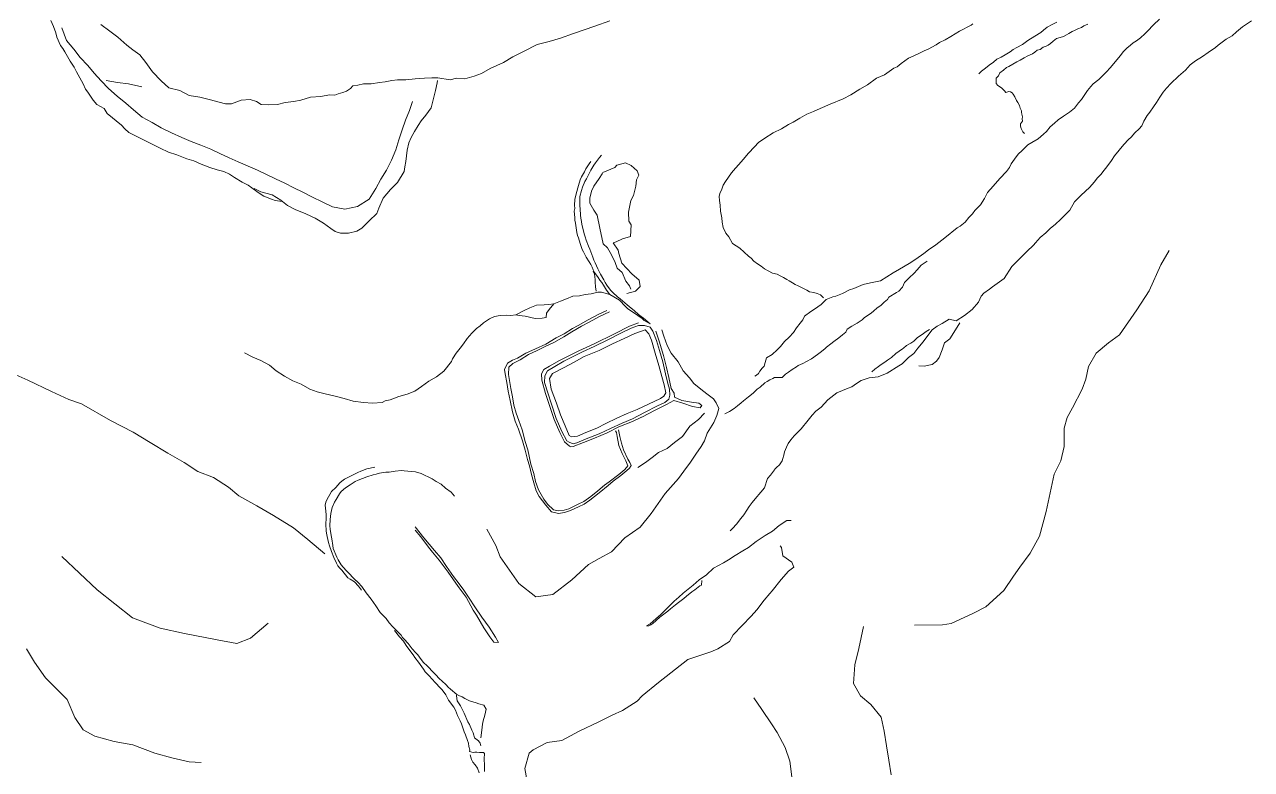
# Model space of a CAD drawing. Extents: x 683321 to 688873, y 7661944 to 7668387.
# Drawn here: x 685118 to 685618, y 7663415 to 7663719 of the extents above; entities that cross this region are included whole.
import ezdxf

# ---------------------------------------------------------------- set-up
doc = ezdxf.new("R2010")
doc.units = 0
doc.header["$MEASUREMENT"] = 0
doc.layers.add('01 CRESTA_Line', color=3, linetype='Continuous', lineweight=20)

msp = doc.modelspace()

# ---------------------------------------------------------------- linework, layer by layer
at = {"layer": '01 CRESTA_Line'}
for points in [[(685128.82, 7663720.32, 4117.69), (685129.99, 7663717.86, 4117.59), (685130.85, 7663715.31, 4117.55), (685131.3, 7663713.53, 4117.98), (685132.86, 7663710.06, 4117.91), (685133.8, 7663708.88, 4117.81), (685134.62, 7663707.46, 4117.8), (685136.78, 7663703.76, 4117.45), (685138.39, 7663701.3, 4117.55), (685139.32, 7663699.34, 4117.48), (685140.73, 7663696.89, 4117.66), (685142.07, 7663694.52, 4117.77), (685142.94, 7663692.35, 4117.61), (685143.92, 7663691.05, 4117.76), (685146.14, 7663687.79, 4117.41), (685147.6, 7663686.05, 4117.21), (685150.58, 7663684.4, 4116.97), (685151.84, 7663682.33, 4117.37), (685154.04, 7663680.62, 4117.25), (685155.49, 7663679.41, 4117.09), (685157.71, 7663677.67, 4116.92), (685159.04, 7663676.13, 4117.02), (685160.71, 7663674.6, 4117.12), (685163.93, 7663672.97, 4117.4), (685167.15, 7663671.32, 4117.45), (685169.59, 7663670.14, 4117.56), (685173.44, 7663668.29, 4117.09), (685176.88, 7663666.64, 4116.93), (685180.18, 7663665.48, 4117.12), (685184.27, 7663663.84, 4116.96), (685187.11, 7663663.15, 4117.06), (685190.21, 7663661.68, 4117.46), (685193.66, 7663660.37, 4117.36), (685196.66, 7663659.41, 4117.57), (685199.33, 7663658.79, 4117.76), (685201.72, 7663657.62, 4117.61), (685203.73, 7663656.26, 4117.77), (685206.93, 7663654.38, 4117.8), (685209.36, 7663653.22, 4117.68), (685210.78, 7663652.13, 4118.02), (685213.37, 7663650.14, 4117.67), (685215.7, 7663648.64, 4117.22), (685218.86, 7663647.41, 4117.72), (685220.35, 7663646.97, 4118.19), (685223.11, 7663646.55, 4117.91)], [(685149.3, 7663718.73, 4120.62), (685152.97, 7663715.96, 4120.49), (685156.19, 7663713.53, 4120.43), (685159.85, 7663710.21, 4120.55), (685162.3, 7663708.34, 4120.17), (685165.21, 7663706.24, 4119.8), (685167.62, 7663703.2, 4120.02), (685170.29, 7663699.36, 4119.97), (685173.82, 7663695.71, 4120.1), (685176.98, 7663692.86, 4120.38), (685181.5, 7663691.81, 4119.94), (685185.23, 7663689.74, 4120.48), (685189.56, 7663688.99, 4120.44), (685193.47, 7663688.13, 4120.27), (685200.09, 7663686.39, 4119.91), (685202.51, 7663686.39, 4119.76), (685206.41, 7663687.88, 4119.75), (685210.07, 7663688.06, 4120.22), (685212.67, 7663687.32, 4119.77), (685214.65, 7663686.08, 4119.58), (685217.5, 7663685.96, 4119.87), (685221.21, 7663686.02, 4120.17), (685224.4, 7663686.84, 4119.99), (685227.97, 7663687.33, 4119.54), (685230.84, 7663687.78, 4119.52), (685234.71, 7663689.02, 4118.91), (685238.97, 7663689.31, 4119.04), (685242.49, 7663690.01, 4118.7), (685244.59, 7663689.92, 4118.61), (685246.01, 7663690.43, 4118.83), (685247.96, 7663690.91, 4118.72), (685249.38, 7663691.43, 4118.3), (685250.99, 7663692.62, 4117.78), (685252.04, 7663693.72, 4117.76), (685254.08, 7663693.95, 4117.75), (685256.34, 7663694.46, 4118.24), (685259.42, 7663694.53, 4118.12), (685262.89, 7663694.96, 4117.76), (685265.17, 7663695.28, 4117.94), (685267.84, 7663695.88, 4118.51), (685270.14, 7663696.14, 4118.36), (685273.54, 7663696.17, 4117.61), (685277.45, 7663696.58, 4118.11), (685281.2, 7663696.83, 4117.01), (685284.22, 7663696.93, 4117.34), (685286.62, 7663696.92, 4116.71), (685291.63, 7663696.07, 4114.39), (685294.3, 7663696.79, 4114.02), (685297.62, 7663696.55, 4113.91), (685301.45, 7663697.58, 4113.87), (685304.47, 7663698.71, 4113.19), (685307.99, 7663700.72, 4113.19), (685313.43, 7663703.18, 4112.39), (685317.24, 7663705.48, 4111.96), (685321.61, 7663707.6, 4111.83), (685327.19, 7663710.54, 4111.14), (685332.02, 7663711.69, 4110.64), (685336.65, 7663713.16, 4110.32), (685341.89, 7663715.06, 4109.31), (685346.28, 7663716.55, 4108.71), (685350.66, 7663718.04, 4108.54), (685356.73, 7663720.18, 4107)], [(685618.32, 7663720.1, 4079.61), (685614.67, 7663717.73, 4079.64), (685612.27, 7663715.63, 4079.7), (685610.46, 7663714.04, 4079.66), (685608.03, 7663712.7, 4079.55), (685604.68, 7663710.24, 4079.51), (685603.62, 7663709.23, 4079.56), (685600.61, 7663707.32, 4079.43), (685598.32, 7663705.65, 4079.54), (685595.57, 7663703.83, 4079.93), (685593.39, 7663702.22, 4079.97), (685591.42, 7663700.02, 4080.05), (685588.61, 7663697.59, 4080.09), (685585.49, 7663694.59, 4079.97), (685583.62, 7663692.75, 4079.63), (685582.37, 7663691.09, 4079.93), (685580.97, 7663689.03, 4079.56), (685579.66, 7663686.9, 4079.89), (685578.44, 7663685.14, 4079.61), (685576.84, 7663682.94, 4079.83), (685575.81, 7663681.62, 4079.68), (685574.5, 7663679.28, 4080.26), (685573.62, 7663677.34, 4079.62), (685572.57, 7663676.17, 4079.59), (685570.71, 7663674.54, 4080.07), (685569.29, 7663672.78, 4080.15), (685568.21, 7663671.79, 4079.8), (685566.24, 7663669.81, 4079.62), (685564.36, 7663667.47, 4079.49), (685562.55, 7663665.07, 4079.06), (685561.32, 7663663.24, 4079.32), (685559.33, 7663660.62, 4079.54), (685558.31, 7663659.29, 4079.53), (685556.9, 7663657.46, 4079.56), (685555.58, 7663656.14, 4079.34), (685554.21, 7663654.35, 4079.25), (685552.41, 7663652.38, 4079.39), (685548.74, 7663649, 4079.61), (685546.24, 7663646.4, 4079.64), (685544.29, 7663643.02, 4079.53), (685542.45, 7663641.16, 4079.72), (685540.5, 7663639.23, 4079.39), (685538.38, 7663637.29, 4079.65), (685536.22, 7663635.45, 4079.5), (685534.47, 7663633.8, 4079.77), (685532.12, 7663631.89, 4079.69), (685530.29, 7663629.66, 4079.97), (685529.46, 7663628.69, 4079.89), (685526.69, 7663626.16, 4080.41), (685520.68, 7663619.98, 4079.94), (685517.47, 7663615.1, 4079.86), (685515.58, 7663613.74, 4079.97), (685512.73, 7663611.68, 4080.03), (685511.52, 7663610.81, 4080.15), (685509.25, 7663609.16, 4080.16), (685508.13, 7663607.91, 4080.59), (685506.99, 7663605.42, 4080.24), (685504.42, 7663602.45, 4080.12), (685501.32, 7663600.1, 4079.53), (685497.94, 7663597.88, 4078.83), (685495.15, 7663598.6, 4079.44), (685492.2, 7663596.83, 4078.94), (685490.23, 7663595.67, 4078.3), (685488.22, 7663594.22, 4078.33), (685486.77, 7663592.46, 4077.64), (685484.45, 7663589.36, 4078.01), (685482.3, 7663586.74, 4077.94), (685480.67, 7663584.58, 4077.63), (685478.52, 7663582.85, 4077.75), (685475.98, 7663580.3, 4077.48), (685474.62, 7663579.5, 4076.92), (685469.78, 7663576.54, 4076.17), (685466.14, 7663574.98, 4075.5), (685462.41, 7663574.69, 4075.58), (685459.25, 7663573.48, 4074.49), (685457.3, 7663572.33, 4074.03), (685455.37, 7663570.94, 4073.8), (685453.89, 7663570.4, 4073.75), (685449.35, 7663568.47, 4073.03), (685445.64, 7663565.61, 4071.79), (685442.94, 7663562.67, 4071.49), (685440.73, 7663561.07, 4071.21), (685439.27, 7663559.41, 4070.91), (685437.66, 7663557.43, 4070.47), (685434.8, 7663553.84, 4069.91), (685431.84, 7663550.97, 4069), (685430.59, 7663549.28, 4068.66), (685429.51, 7663547.81, 4068.34), (685428.74, 7663546.3, 4068.5), (685427.97, 7663544.44, 4068.09), (685427.66, 7663543.11, 4067.99), (685427.26, 7663541.74, 4067.57), (685426.95, 7663540.8, 4067.69), (685425.87, 7663539.18, 4067.39), (685424.73, 7663538.05, 4066.81), (685423.95, 7663537.33, 4066.82), (685423.84, 7663537.16, 4066.84), (685422.19, 7663534.92, 4066.32), (685421.02, 7663533.53, 4066.28), (685419.83, 7663529.83, 4065.51), (685418.25, 7663528.08, 4065.52), (685415.93, 7663525.36, 4065.15), (685414.72, 7663523.77, 4065.16), (685413.56, 7663522.23, 4065.07), (685412.64, 7663520.65, 4065.02), (685411.44, 7663518.77, 4064.96), (685410.22, 7663517.25, 4064.66), (685408.41, 7663515.02, 4064.13), (685406.69, 7663513.17, 4063.58), (685405.77, 7663512.19, 4063.14)], [(685415.91, 7663575.37, 4069.25), (685416.54, 7663575.76, 4069.53), (685417.41, 7663576.45, 4069.92), (685417.94, 7663577.3, 4070.4), (685418.91, 7663578.58, 4070.91), (685419.63, 7663579.38, 4071.43), (685420.1, 7663580.91, 4071.34), (685420.66, 7663582.75, 4070.91), (685422.91, 7663584.17, 4071.62), (685425.03, 7663585.99, 4072.37), (685426.27, 7663587.34, 4072.74), (685428.01, 7663589.37, 4073.68), (685429.92, 7663591.16, 4074.88), (685431.67, 7663593.15, 4076.36), (685432.78, 7663595, 4076.36), (685434.33, 7663596.9, 4078.12), (685435.42, 7663598.32, 4079.04), (685436.15, 7663599.7, 4078.9), (685438.63, 7663601.62, 4080.91), (685440.22, 7663602.59, 4081.85), (685442.84, 7663604.52, 4082.92), (685444.95, 7663606.62, 4084.32), (685447.64, 7663607.58, 4083.93), (685448.88, 7663607.91, 4083.77), (685451.54, 7663609.05, 4083.85), (685454.48, 7663610.48, 4083.78), (685456.27, 7663611.1, 4083.57), (685460.04, 7663612.63, 4083.57), (685462.98, 7663613.33, 4083.61), (685467.09, 7663614.2, 4083.38), (685472.28, 7663617.46, 4083.66), (685474.87, 7663618.89, 4083.58), (685478.73, 7663621.19, 4083.61), (685481.47, 7663623.03, 4083.76), (685484.69, 7663625.25, 4083.78), (685486.63, 7663626.79, 4083.83), (685489.61, 7663628.83, 4083.63), (685493.25, 7663631.73, 4083.51), (685498.33, 7663635.71, 4083.36), (685499.55, 7663636.51, 4082.93), (685501.6, 7663638.15, 4082.8), (685503.07, 7663639.93, 4083.05), (685504.62, 7663641.52, 4083.21), (685505.6, 7663642.84, 4083.04), (685507.81, 7663645.12, 4083.09), (685509.43, 7663647.76, 4083.34), (685510.77, 7663650.22, 4083.5), (685513.08, 7663652.74, 4083.31), (685515.67, 7663655.94, 4082.99), (685518.51, 7663658.73, 4083.06), (685519.66, 7663660.33, 4083.23), (685520.39, 7663661.8, 4083.08), (685521.72, 7663663.73, 4083.18), (685523.24, 7663665.74, 4083.13), (685524.88, 7663667.29, 4082.8), (685526, 7663668.57, 4082.25), (685527.17, 7663669.62, 4081.93), (685528.81, 7663670.52, 4081.08), (685531.42, 7663672.06, 4080.86), (685533.48, 7663674.02, 4080.82), (685534.73, 7663675.11, 4080.82), (685536.32, 7663676.89, 4080.94), (685537.98, 7663678.44, 4080.86), (685539.55, 7663679.81, 4081.04), (685541.67, 7663681.26, 4080.78), (685544.2, 7663682.89, 4080.54), (685546.14, 7663684.53, 4080.95), (685547.87, 7663686.77, 4080.72), (685549, 7663688.14, 4080.5), (685550.12, 7663689.79, 4080.31), (685551.49, 7663691.72, 4080.31), (685552.87, 7663693.36, 4080.31), (685553.85, 7663694.46, 4080.42), (685556.11, 7663696.18, 4080.12), (685557.49, 7663697.6, 4079.98), (685559.24, 7663699.42, 4080.08), (685560.7, 7663701.02, 4080.11), (685564.89, 7663705.99, 4080.25), (685566.08, 7663707.55, 4080.24), (685567.51, 7663708.96, 4080.25), (685568.94, 7663710.23, 4080.18), (685570.03, 7663711.19, 4079.91), (685571.42, 7663712.05, 4079.72), (685573.03, 7663713.23, 4079.59), (685574.84, 7663714.83, 4079.55), (685575.94, 7663715.92, 4079.66), (685578.44, 7663718.57, 4080.04), (685580.85, 7663720.84, 4080.13)], [(685507.17, 7663698.54, 4083.72), (685508.31, 7663699.69, 4083.66), (685509.86, 7663700.92, 4083.72), (685511.36, 7663702.14, 4083.75), (685513.1, 7663703.36, 4083.71), (685514.47, 7663704.58, 4083.82), (685516.24, 7663705.34, 4083.81), (685517.96, 7663706.26, 4083.72), (685519.9, 7663707.47, 4083.66), (685521.19, 7663708.46, 4083.62), (685522.73, 7663709.35, 4083.36), (685524.93, 7663710.55, 4083.54), (685527.11, 7663712.21, 4083.46), (685529.95, 7663713.92, 4083.34), (685532.47, 7663715.35, 4083.38), (685533.57, 7663716.31, 4083.28), (685535.01, 7663717.57, 4083.35), (685537.09, 7663718.63, 4083.19), (685538.92, 7663719.59, 4083.1)], [(685133.33, 7663717.37, 4119.73), (685135.21, 7663712.1, 4119.73), (685138.19, 7663708.63, 4119.67), (685140.79, 7663705.27, 4119.55), (685143.91, 7663701.9, 4119.46), (685146.58, 7663698.79, 4119.4), (685149.37, 7663695.65, 4119.36), (685152.41, 7663692.53, 4119.31), (685155.91, 7663689.48, 4119.24), (685159.45, 7663686.63, 4119.24), (685162.6, 7663683.92, 4119.22), (685166.13, 7663680.95, 4119.1), (685170.13, 7663678.69, 4119.15), (685173.89, 7663676.52, 4119.09), (685178.1, 7663674.44, 4119.11), (685182.33, 7663672.59, 4119.12), (685186.11, 7663670.94, 4119.09), (685189.99, 7663669.43, 4119.08), (685194.06, 7663667.86, 4119.03), (685197.74, 7663666.12, 4119), (685201.53, 7663664.35, 4119.07), (685205.28, 7663662.68, 4119.02), (685209.3, 7663660.88, 4118.98), (685213.14, 7663659.3, 4118.96), (685216.8, 7663657.56, 4118.88), (685220.4, 7663655.81, 4118.99), (685224.21, 7663653.96, 4119.02), (685227.91, 7663652.12, 4119.08), (685231.61, 7663650.33, 4119.06), (685235.48, 7663648.34, 4119.09), (685239.5, 7663646.39, 4119.08), (685243.65, 7663644.37, 4119.02), (685248.7, 7663643.4, 4119.13), (685253.88, 7663644.44, 4119.19), (685258.58, 7663647.41, 4119.06), (685261.42, 7663651.76, 4119.07), (685263.45, 7663655.63, 4119.05), (685265.71, 7663659.29, 4119.06), (685267.69, 7663663.37, 4118.96), (685269.45, 7663667.56, 4118.96), (685270.77, 7663671.69, 4118.97), (685272.08, 7663675.73, 4118.92), (685273.49, 7663679.7, 4118.79), (685275.05, 7663683.57, 4118.73), (685276.35, 7663687.25, 4118.75)], [(685443.86, 7663607.21, 4084.78), (685442.61, 7663608.5, 4085.2), (685441.29, 7663609.03, 4085.3), (685439.86, 7663609.42, 4085.22), (685438.21, 7663609.71, 4085.39), (685437, 7663610.3, 4085.57), (685435.4, 7663611.18, 4085.56), (685433.56, 7663612.11, 4085.57), (685432.36, 7663612.73, 4085.67), (685431.21, 7663613.4, 4085.69), (685429.85, 7663614.17, 4085.72), (685428.87, 7663614.75, 4085.84), (685427.51, 7663615.46, 4085.49), (685426.18, 7663616.22, 4085.94), (685424.93, 7663616.82, 4085.84), (685423.13, 7663617.32, 4085.9), (685421.31, 7663618.25, 4086.07), (685419.75, 7663619.07, 4085.99), (685418.39, 7663620.1, 4085.98), (685416.89, 7663621.1, 4086.18), (685415.52, 7663622.24, 4086.13), (685414.33, 7663623.35, 4086.12), (685413.29, 7663624.22, 4086), (685411.48, 7663625.84, 4086.32), (685409.69, 7663627.43, 4086.4), (685406.81, 7663629.41, 4086.49), (685405.32, 7663632.09, 4086.64), (685404.04, 7663633.66, 4086.56), (685403.02, 7663635.9, 4086.55), (685402.55, 7663638.05, 4086.58), (685402.35, 7663639.88, 4086.07), (685401.89, 7663642.58, 4086.61), (685401.76, 7663645.04, 4086.81), (685401.49, 7663646.88, 4086.63), (685401.28, 7663648.49, 4086.24), (685401.6, 7663649.76, 4086.22), (685402.41, 7663651.58, 4086.24), (685402.89, 7663653.21, 4086.23), (685403.9, 7663654.69, 4086.17), (685405.13, 7663656.46, 4086.3), (685406.36, 7663658.23, 4086.34), (685407.96, 7663660.04, 4086.24), (685409.28, 7663661.62, 4086.16), (685411.11, 7663663.61, 4086.16), (685413.32, 7663666.23, 4085.98), (685415.67, 7663668.76, 4085.86), (685417.35, 7663670.62, 4085.65), (685419.94, 7663672.36, 4085.51), (685423.37, 7663674.54, 4085.64), (685426.79, 7663676.07, 4085.73), (685429.62, 7663677.88, 4085.74), (685431.45, 7663678.85, 4085.56), (685434.26, 7663680.55, 4085.6), (685437.08, 7663682.14, 4085.62), (685439.8, 7663683.24, 4085.64), (685442.51, 7663684.48, 4085.47), (685446.55, 7663686.25, 4085.52), (685451.9, 7663688.38, 4085.54), (685455.03, 7663690.06, 4085.36), (685458.69, 7663692.24, 4085.53), (685461.85, 7663694.09, 4085.44), (685465.43, 7663696.74, 4085.13), (685468.66, 7663698.19, 4085.32), (685472.46, 7663700.85, 4085.37), (685473.89, 7663701.41, 4085.17), (685475.55, 7663702.73, 4084.82), (685478.52, 7663704.9, 4084.85), (685480.65, 7663705.87, 4084.57), (685482.67, 7663706.9, 4084.53), (685484.89, 7663707.88, 4084.65), (685486.48, 7663708.67, 4084.61), (685489.77, 7663710.38, 4084.63), (685491.21, 7663711.38, 4084.64), (685493.4, 7663712.35, 4084.66), (685495.81, 7663713.71, 4084.67), (685499.33, 7663716.01, 4084.81), (685504.02, 7663718.4, 4084.48), (685504.78, 7663718.96, 4084.41)], [(685551.62, 7663718.8, 4083.33), (685550.03, 7663718.07, 4083.48), (685549.05, 7663717.43, 4083.45), (685547.54, 7663716.84, 4083.7), (685546.18, 7663716.27, 4083.69), (685545.16, 7663715.83, 4083.42), (685543.89, 7663714.96, 4083.43), (685542.94, 7663714.47, 4083.37), (685541.74, 7663713.82, 4083.69), (685540.31, 7663713.4, 4083.61), (685538.8, 7663712.9, 4083.49), (685537.53, 7663711.9, 4083.85), (685536.36, 7663710.94, 4083.52), (685535.46, 7663710.26, 4083.79), (685534.61, 7663709.87, 4084.01), (685533.47, 7663709.46, 4083.95), (685532.14, 7663708.53, 4084.08), (685530.99, 7663708.22, 4084.14), (685530.06, 7663707.36, 4084.19), (685529, 7663706.75, 4084.21), (685527.18, 7663705.92, 4084.24), (685525.63, 7663705.03, 4084.29), (685523.97, 7663704.16, 4084.56), (685522.65, 7663703.43, 4084.48), (685521, 7663702.51, 4084.31), (685519.45, 7663701.58, 4084.49), (685518.5, 7663701.2, 4084.49), (685517.2, 7663700.02, 4084.2), (685515.8, 7663699, 4084.46), (685515.13, 7663697.76, 4084.47), (685514.28, 7663696.82, 4084.22), (685514.31, 7663694.65, 4084.55), (685514.96, 7663693.77, 4084.57), (685516.36, 7663692.87, 4084.23), (685517.61, 7663691.58, 4084.48), (685518.23, 7663690.93, 4084.33), (685519.41, 7663691.37, 4084.15), (685520.12, 7663691.19, 4084.19), (685520.71, 7663690.76, 4084.2), (685521.18, 7663690.3, 4084.16), (685521.92, 7663689.15, 4083.95), (685522.59, 7663687.64, 4084.42), (685523.07, 7663686.88, 4084.33), (685523.76, 7663685.63, 4084.38), (685524.09, 7663684.5, 4084.48), (685524.56, 7663683.47, 4084.32), (685524.55, 7663682.98, 4084.19), (685524.73, 7663682.13, 4084.03), (685524.98, 7663681.04, 4084.27), (685524.89, 7663680.18, 4084.25), (685524.94, 7663679.31, 4084.31), (685524.58, 7663678.75, 4084.22), (685524.21, 7663678.22, 4083.87), (685524.23, 7663677.24, 4084.04), (685524.46, 7663676.29, 4084.35), (685525.12, 7663674.85, 4084.66), (685525.86, 7663674.28, 4084.61)], [(685165.99, 7663693.23, 4119.96), (685160.47, 7663694.47, 4120.04), (685156.04, 7663695.03, 4120.12), (685151.43, 7663695.82, 4120.18)], [(685211.73, 7663651.83, 4117.45), (685214.45, 7663650.47, 4117.93), (685219.13, 7663649.22, 4118.5), (685222.59, 7663646.99, 4118.32), (685225.3, 7663644.88, 4118.4), (685228.76, 7663643.11, 4118.01), (685232.53, 7663641.66, 4118.21), (685235.1, 7663640.41, 4118.11), (685236.63, 7663639.66, 4117.94), (685240, 7663637.74, 4118.27), (685242.97, 7663635.51, 4118.34), (685244.75, 7663634.24, 4118.28), (685246.99, 7663633.62, 4118.5), (685250.27, 7663633.61, 4118.42), (685253.63, 7663634.48, 4118.53), (685255.66, 7663635.6, 4118.36), (685258.63, 7663638.61, 4118.64), (685261.83, 7663641.61, 4118.57), (685262.54, 7663643.79, 4118.75), (685264.38, 7663647.88, 4118.51), (685267.36, 7663651.34, 4118.33), (685270.22, 7663654.28, 4118.56), (685272.89, 7663658.8, 4118.35), (685273.23, 7663660.61, 4118.54), (685273.6, 7663662.75, 4118.67), (685274.09, 7663667.5, 4118.54), (685274.87, 7663670.48, 4118.71), (685275.71, 7663672.62, 4118.46), (685277.16, 7663675.06, 4118.05), (685278.57, 7663677.49, 4118), (685279.8, 7663679.44, 4118.06), (685281.71, 7663681.67, 4118.23), (685283.88, 7663684.65, 4117.99), (685284.7, 7663687.89, 4118.2), (685285.66, 7663691.8, 4118.44), (685286.34, 7663694.82, 4116.81), (685286.49, 7663695.85, 4116.93)], [(685353.37, 7663665.35, 4074.48), (685352.58, 7663664.38, 4074.52), (685350.97, 7663662.34, 4074.48), (685350.22, 7663661.33, 4074.51), (685348.99, 7663659.24, 4074.61), (685348.44, 7663658.17, 4074.55), (685347.25, 7663655.78, 4074.6), (685346.62, 7663654.67, 4074.56), (685345.63, 7663652.3, 4074.65), (685345.21, 7663651.03, 4074.63), (685344.55, 7663648.55, 4074.63), (685344.53, 7663647.31, 4074.68), (685344.54, 7663646.03, 4074.77), (685344.56, 7663644.69, 4074.76), (685344.66, 7663643.46, 4074.73), (685344.79, 7663640.89, 4074.79), (685344.92, 7663639.66, 4074.82), (685345.14, 7663638.39, 4074.83), (685345.4, 7663637.09, 4074.89), (685345.96, 7663634.56, 4074.87), (685346.3, 7663633.29, 4074.89), (685346.68, 7663632.07, 4074.92), (685347.09, 7663630.76, 4074.86), (685348.08, 7663628.3, 4074.91), (685348.57, 7663627.14, 4074.94), (685349.05, 7663625.99, 4074.97), (685349.81, 7663623.75, 4074.96), (685350.27, 7663622.57, 4074.97), (685350.78, 7663621.47, 4074.93), (685351.85, 7663619.06, 4074.88), (685352.35, 7663617.99, 4074.87), (685352.92, 7663616.88, 4074.86), (685354.33, 7663614.56, 4074.74), (685354.83, 7663613.42, 4074.83), (685355.47, 7663612.34, 4074.8), (685357.03, 7663610.32, 4074.65), (685357.91, 7663609.39, 4074.58), (685359.93, 7663607.69, 4074.46), (685360.9, 7663606.88, 4074.38), (685362.91, 7663605.22, 4074.31), (685363.85, 7663604.38, 4074.3), (685364.6, 7663603.67, 4074.29), (685366.76, 7663601.94, 4074.23), (685368.47, 7663600.4, 4074.13), (685369.52, 7663599.66, 4074.11), (685370.51, 7663598.93, 4074.12), (685373.21, 7663596.6, 4073.86), (685370.68, 7663598.02, 4074.04), (685369.91, 7663598.78, 4074.06), (685368.22, 7663600.06, 4074.14), (685367.16, 7663600.7, 4074.14), (685366.12, 7663601.34, 4074.2), (685365.14, 7663602.04, 4074.27), (685364.11, 7663602.79, 4074.25), (685362.28, 7663604.5, 4074.28), (685361.47, 7663605.46, 4074.26), (685360.63, 7663606.34, 4074.33), (685356.8, 7663608.65, 4074.53), (685353.31, 7663609.61, 4074.84), (685351.82, 7663609.56, 4075.02), (685349.08, 7663608.93, 4075.32), (685346.73, 7663608.54, 4075.6), (685344.39, 7663607.99, 4075.58), (685341.68, 7663607.85, 4075.5), (685339.07, 7663606.77, 4075.6), (685336.65, 7663605.82, 4075.73), (685333.87, 7663604.75, 4075.56), (685331.89, 7663604.56, 4075.61), (685330.02, 7663604.39, 4075.39), (685326.84, 7663604.2, 4075.25), (685324.15, 7663603.19, 4075.24), (685321.76, 7663602.1, 4075.37), (685318.42, 7663600.28, 4075.47), (685316.43, 7663600.07, 4075.45), (685314.44, 7663600.19, 4075.56), (685312.06, 7663600.08, 4075.4), (685309.72, 7663599.61, 4075.18), (685307.66, 7663598.65, 4075.09), (685305.21, 7663597.09, 4075.2), (685303.91, 7663595.8, 4075.13), (685302.45, 7663594.76, 4075.4), (685300.51, 7663592.81, 4075.36), (685298.65, 7663590.6, 4075.05), (685297.13, 7663588.47, 4075.35), (685295.69, 7663586.66, 4075.24), (685294.14, 7663584.67, 4075.2), (685292.63, 7663582.42, 4075.04), (685292.27, 7663581.29, 4075.03), (685289.03, 7663577.34, 4074.76), (685286.05, 7663575.09, 4075.01), (685282.9, 7663573.25, 4074.48), (685279.97, 7663571.14, 4074.56), (685277.29, 7663569.13, 4074.67), (685274.11, 7663567.94, 4074.5), (685270.67, 7663566.97, 4074.26), (685267.23, 7663565.67, 4074.71), (685265.16, 7663565.23, 4072.61), (685263.97, 7663564.6, 4074.25), (685260.06, 7663564.34, 4074.52), (685256.39, 7663564.57, 4074.36), (685252.12, 7663565.06, 4074.27), (685248.39, 7663566.19, 4074.05), (685244.83, 7663567.16, 4074.02), (685240.76, 7663568.15, 4074.15), (685237.5, 7663568.91, 4074.18), (685234.47, 7663569.97, 4074.14), (685230.86, 7663572.07, 4074.11), (685227.51, 7663573.43, 4074.09), (685224.06, 7663575.25, 4074.28), (685220.74, 7663577.42, 4074.22), (685218.07, 7663579.79, 4074.21), (685214.5, 7663581.74, 4074.19), (685211.21, 7663583, 4074.21), (685207.8, 7663584.76, 4074.13)], [(685349, 7663662.79, 4074.45), (685348.29, 7663661.89, 4074.47), (685346.98, 7663659.76, 4074.46), (685346.46, 7663658.66, 4074.54), (685345.16, 7663656.56, 4074.5), (685344.62, 7663655.41, 4074.63), (685343.98, 7663653.1, 4074.6), (685343.09, 7663649.7, 4074.65), (685342.5, 7663647.37, 4074.7), (685342.35, 7663645.06, 4074.77), (685342.44, 7663643.7, 4074.77), (685342.27, 7663642.51, 4074.77), (685342.43, 7663639.98, 4074.65), (685342.54, 7663638.93, 4074.66), (685342.7, 7663637.7, 4074.77), (685343.28, 7663633.87, 4075.03), (685343.57, 7663632.7, 4075), (685343.92, 7663631.74, 4075.13), (685344.64, 7663629.38, 4074.83), (685345.48, 7663626.96, 4074.8), (685346.01, 7663626.05, 4074.89), (685347.05, 7663623.87, 4074.9), (685348.31, 7663621.9, 4074.89), (685348.95, 7663620.84, 4074.86), (685349.52, 7663619.75, 4074.84), (685350, 7663618.62, 4074.79), (685350.55, 7663617.55, 4074.81), (685351.98, 7663615.5, 4074.78), (685352.68, 7663614.45, 4074.73), (685353.46, 7663613.48, 4074.8), (685354.17, 7663612.35, 4074.74), (685355.41, 7663610.41, 4074.67), (685356.8, 7663608.65, 4074.53)], [(685363.7, 7663608.94, 4073.48), (685367.23, 7663609.98, 4074.44), (685369.11, 7663611.84, 4074.92), (685368.69, 7663614.4, 4075.1), (685365.71, 7663616.98, 4074.39), (685363.66, 7663619.24, 4075.16), (685361.69, 7663621.39, 4074.56), (685360.43, 7663625.33, 4074.62), (685360.15, 7663626.66, 4075.12), (685358.13, 7663629.69, 4074.81), (685359.27, 7663630.04, 4074.56), (685361.9, 7663631.23, 4073.78), (685365.15, 7663632.29, 4074.63), (685365.47, 7663637.06, 4074.72), (685364.43, 7663638.54, 4074.59), (685364.35, 7663642.21, 4074.38), (685365.29, 7663646.93, 4074.14), (685366.37, 7663648.94, 4073.33), (685367.36, 7663652.7, 4073.86), (685367.67, 7663655.29, 4073.57), (685368.57, 7663657.23, 4073.42), (685367.86, 7663659.03, 4073.13), (685365.46, 7663661.22, 4073.42), (685363.08, 7663662.28, 4074.47), (685359.63, 7663661.32, 4073.77), (685358.82, 7663660.34, 4075), (685353.95, 7663658.36, 4074.05), (685353.57, 7663657.78, 4074.19), (685352.45, 7663655.95, 4074.92), (685350.22, 7663652.81, 4074.53), (685349.26, 7663650.7, 4074.45), (685348.63, 7663647.87, 4074.02), (685348.56, 7663645.78, 4073.26), (685350.18, 7663643.04, 4073.74), (685351.58, 7663640.93, 4075.03), (685352.69, 7663635.61, 4074.47), (685354.04, 7663629.31, 4074.05), (685355.82, 7663627.61, 4075.09), (685357.37, 7663624.7, 4074.88), (685358.99, 7663621.6, 4075.24), (685359.7, 7663619.28, 4074.39), (685361.8, 7663617.55, 4075.14), (685363.32, 7663614.03, 4074.5), (685364.74, 7663612.18, 4075.35), (685365.32, 7663610.74, 4074.67)], [(685584.75, 7663626.58, 4049.09), (685581.33, 7663620.69, 4048.63), (685576.62, 7663610.14, 4048), (685571.61, 7663602.3, 4049.23), (685564.55, 7663592.1, 4048.65), (685560.08, 7663588.95, 4050.9), (685554.98, 7663584.68, 4053.5), (685551.93, 7663579.18, 4053.64), (685550.73, 7663574.14, 4053.23), (685549.29, 7663570.03, 4053.39), (685545.34, 7663562.33, 4055.43), (685543.2, 7663558.4, 4055.27), (685541.94, 7663554.11, 4055.07), (685541.93, 7663546.65, 4055.49), (685540.65, 7663540.85, 4055.81), (685537.82, 7663535.34, 4057.48), (685534.57, 7663520.11, 4057.51), (685531.85, 7663510.07, 4057.92), (685528.11, 7663503.17, 4058.32), (685523.88, 7663497.39, 4059.83), (685521.36, 7663493.73, 4059.83), (685517.34, 7663487.88, 4059.62), (685509.97, 7663481.26, 4060.73), (685505.02, 7663478.69, 4060.17), (685495.84, 7663474.52, 4060.7), (685492.38, 7663473.93, 4059.45), (685480.94, 7663473.85, 4059.69)], [(685403.59, 7663560, 4067.3), (685405.56, 7663560.86, 4067.58), (685407.49, 7663562.16, 4067.83), (685408.82, 7663563.23, 4068.08), (685410.23, 7663564.42, 4068.36), (685411.29, 7663565.31, 4068.42), (685413.24, 7663566.88, 4068.56), (685415.22, 7663568.39, 4069.09), (685416.81, 7663570.04, 4069.38), (685417.98, 7663570.87, 4069.6), (685419.99, 7663572.64, 4070.05), (685420.93, 7663573.18, 4070.45), (685421.97, 7663573.8, 4070.4), (685423.17, 7663574.38, 4070.41), (685423.85, 7663574.78, 4070.45), (685426.99, 7663574.8, 4070.54), (685428.38, 7663576.08, 4070.75), (685429.55, 7663576.92, 4070.88), (685431.04, 7663577.98, 4071.06), (685432.79, 7663579.07, 4071.38), (685433.59, 7663579.59, 4071.24), (685435.44, 7663580.51, 4071.5), (685436.98, 7663581.27, 4071.9), (685438.95, 7663582.43, 4072.26), (685441.46, 7663584.13, 4072.74), (685442.99, 7663585.31, 4073.09), (685444.59, 7663586.56, 4073.5), (685445.05, 7663587.08, 4073.51), (685446.91, 7663588.46, 4074.21), (685448.01, 7663589.42, 4074.25), (685450.09, 7663590.91, 4074.89), (685451.62, 7663592.16, 4075.16), (685452.99, 7663593.19, 4075.61), (685453.56, 7663594.49, 4075.43), (685455.38, 7663595.72, 4075.76), (685457.59, 7663596.94, 4075.94), (685459.58, 7663598.31, 4076.41), (685460.48, 7663599.09, 4076.53), (685461.82, 7663600.01, 4076.57), (685463.31, 7663601.04, 4076.7), (685464.36, 7663601.89, 4076.83), (685465.65, 7663602.98, 4076.97), (685467.4, 7663604.27, 4077.23), (685468.58, 7663605.48, 4077.41), (685469.88, 7663606.61, 4077.63), (685470.46, 7663607.52, 4077.98), (685473.56, 7663609.47, 4078.32), (685474.6, 7663609.97, 4078.72), (685476.06, 7663611.65, 4079.05), (685476.88, 7663613.42, 4078.81), (685478.82, 7663615.42, 4079.21), (685480.83, 7663617.29, 4079.84), (685482.06, 7663618.59, 4080.33), (685483.64, 7663620.53, 4080.84), (685486.16, 7663622.13, 4081.23)], [(685351.21, 7663609.92, 4075.02), (685350.93, 7663611.78, 4074.62), (685350.8, 7663613.66, 4074.65), (685350.71, 7663614.72, 4074.77), (685350.49, 7663616.9, 4074.83), (685349.91, 7663618.16, 4074.77)], [(685333.87, 7663604.75, 4075.56), (685332.03, 7663602.46, 4075.3), (685330.98, 7663600.96, 4075.26), (685330.77, 7663599.25, 4075.2), (685329.19, 7663599, 4075.33), (685326.31, 7663598.76, 4074.98), (685322.21, 7663599.74, 4075), (685319.8, 7663600.07, 4074.66), (685318.42, 7663600.28, 4075.47)], [(685355.52, 7663602.11, 4072.43), (685352.26, 7663600.56, 4072.5), (685347.94, 7663598.25, 4072.49), (685343.8, 7663595.92, 4072.53), (685341.58, 7663594.72, 4072.73), (685338.17, 7663592.61, 4072.71), (685334.92, 7663590.89, 4072.77), (685330.61, 7663588.41, 4072.83), (685326.46, 7663586.45, 4072.85), (685322.55, 7663584.7, 4072.93), (685319.08, 7663582.67, 4073.01), (685317.02, 7663581.77, 4072.95), (685314.97, 7663580.59, 4072.89), (685313.83, 7663578, 4073.04), (685314.14, 7663576.31, 4073.01), (685314.79, 7663572.76, 4072.92), (685315.34, 7663569.17, 4072.89), (685316.13, 7663565.4, 4072.91), (685317.04, 7663560.71, 4072.73), (685318.16, 7663557.02, 4072.68), (685319.53, 7663553.66, 4072.76), (685321.14, 7663549, 4072.63), (685322.21, 7663545.1, 4072.71), (685323.25, 7663541.3, 4072.7), (685323.97, 7663538.75, 4072.85), (685324.82, 7663535.18, 4072.83), (685325.8, 7663531.78, 4072.79), (685326.74, 7663528.62, 4072.79), (685327.98, 7663526.25, 4072.82), (685330.67, 7663522.77, 4072.74), (685332.98, 7663520.01, 4072.77), (685335.87, 7663519.28, 4072.68), (685338.21, 7663519.68, 4072.71), (685340.78, 7663520.56, 4072.68), (685343.99, 7663521.98, 4072.7), (685346.22, 7663523.08, 4072.65), (685348.57, 7663524.77, 4072.76), (685352.42, 7663527.77, 4072.82), (685356.05, 7663530.79, 4072.59), (685358.11, 7663532.43, 4072.76), (685361.22, 7663534.83, 4072.84), (685363.69, 7663536.82, 4072.74), (685364.78, 7663537.75, 4072.6), (685365.49, 7663538.84, 4072.51), (685364.87, 7663540.12, 4072.68), (685364.07, 7663541.51, 4072.86), (685362.34, 7663545.3, 4072.66), (685361.49, 7663548.05, 4072.75), (685360.77, 7663550.69, 4072.96), (685360.29, 7663553.44, 4072.86)], [(685359.04, 7663553.06, 4073.17), (685359.42, 7663552.29, 4072.96), (685359.73, 7663550.64, 4073.08), (685360.43, 7663546.99, 4072.9), (685361.74, 7663543.78, 4072.7), (685363.23, 7663540.74, 4072.8), (685364.06, 7663538.81, 4072.75), (685362.91, 7663537.26, 4072.69), (685360.39, 7663535.28, 4072.81), (685356.5, 7663532.2, 4072.63), (685354.54, 7663530.88, 4072.74), (685351.84, 7663528.52, 4072.76), (685348.98, 7663526.23, 4072.65), (685346.19, 7663524.24, 4072.82), (685343.86, 7663523.06, 4072.74), (685339.99, 7663521.28, 4072.74), (685338.14, 7663520.73, 4072.89), (685335.81, 7663520.37, 4072.83), (685333.73, 7663520.79, 4072.78), (685331.33, 7663523.13, 4072.92), (685329.86, 7663525.17, 4072.87), (685327.65, 7663528.91, 4072.84), (685326.4, 7663532.4, 4072.79), (685325.73, 7663535.56, 4072.71), (685324.6, 7663539.42, 4072.81), (685323.32, 7663545.22, 4072.66), (685322.21, 7663548.67, 4072.85), (685320.97, 7663553.41, 4072.72), (685319.72, 7663557.27, 4072.73), (685318.56, 7663560.18, 4072.74), (685317.58, 7663563.46, 4072.82), (685317.01, 7663566.94, 4073), (685316.34, 7663570.26, 4072.99), (685315.38, 7663575.98, 4072.98), (685315.52, 7663578.91, 4072.92), (685317.25, 7663580.52, 4073.08), (685320.18, 7663581.96, 4073), (685323.61, 7663584.14, 4072.95), (685326.92, 7663585.66, 4072.81), (685330.05, 7663587.27, 4072.92), (685333.95, 7663588.96, 4072.69), (685337.96, 7663591.37, 4072.82), (685341.27, 7663593.41, 4072.82), (685345.19, 7663595.62, 4072.53), (685348.39, 7663597.27, 4072.58), (685352.56, 7663599.61, 4072.55), (685356.56, 7663601.57, 4072.51)], [(685368.47, 7663597.03, 4073.6), (685364.73, 7663595.73, 4073.62), (685358.67, 7663592.62, 4073.52), (685350.31, 7663588.47, 4073.54), (685344.17, 7663585.64, 4073.18), (685340.59, 7663583.85, 4073.14), (685336.2, 7663581.71, 4073.14), (685332.09, 7663579.44, 4073.16), (685329.82, 7663578, 4073.2), (685328.9, 7663576.31, 4073.2), (685329, 7663573.62, 4073.08), (685330.48, 7663568.3, 4073.11), (685332.28, 7663562.89, 4073.04), (685334.11, 7663557.64, 4073.2), (685336.33, 7663552.27, 4073.11), (685338.23, 7663548.52, 4073.07), (685340.25, 7663546.77, 4073.21), (685340.83, 7663546.54, 4073.15), (685341.79, 7663546.68, 4073.09), (685346.06, 7663548.3, 4073.15), (685350.49, 7663550.06, 4073.18), (685355.65, 7663552.19, 4073.23), (685360.41, 7663554.6, 4073.2), (685365.93, 7663556.8, 4073.1), (685369.67, 7663558.58, 4073.08), (685369.83, 7663558.6, 4073.13), (685375.26, 7663561.48, 4073.17), (685379.81, 7663563.75, 4073.17), (685382.85, 7663565.38, 4073.3), (685386.46, 7663564.23, 4073.01), (685390.4, 7663562.95, 4072.96), (685393.52, 7663562.4, 4072.85), (685394.25, 7663563.41, 4072.83), (685393.07, 7663564.26, 4072.94), (685390.01, 7663564.73, 4072.96), (685386.12, 7663565.33, 4073.03), (685383.17, 7663566.76, 4073.16), (685382.98, 7663568.37, 4073.21), (685381.82, 7663570.34, 4073.21), (685380.86, 7663574.79, 4073.17), (685379.85, 7663578.89, 4073.48), (685378.68, 7663583.67, 4073.59), (685376.83, 7663589.6, 4073.64), (685375.52, 7663593.64, 4073.76)], [(685499.44, 7663597.02, 4079.19), (685497.7, 7663594.25, 4078.48), (685495.39, 7663590.5, 4078.52), (685493.16, 7663588.92, 4077.57), (685492.26, 7663586.04, 4076), (685491.05, 7663582.96, 4074.82), (685489.89, 7663581.42, 4074.64), (685488.11, 7663580.02, 4074.62), (685484.89, 7663579.37, 4074.7), (685482.76, 7663579.55, 4075.26)], [(685377.93, 7663594.23, 4072.22), (685378.7, 7663591.67, 4072.25), (685380.09, 7663587.85, 4072.43), (685381.72, 7663584.65, 4072.47), (685384.61, 7663581.18, 4072.36), (685386.58, 7663577.52, 4072.36), (685389.28, 7663574.62, 4072.18), (685390.99, 7663572.25, 4071.79), (685393.89, 7663570.04, 4071.28), (685396.36, 7663568.16, 4071.4)], [(685487.04, 7663594.36, 4078.42), (685485.75, 7663593.49, 4078.1), (685484.1, 7663592.27, 4077.77), (685482.23, 7663591.13, 4077.48), (685480.7, 7663589.6, 4077.32), (685479.45, 7663588.76, 4077.18), (685477.64, 7663587.75, 4076.62), (685476.45, 7663586.76, 4076.85), (685476.07, 7663586.5, 4077.01), (685473.34, 7663584.56, 4076.64), (685471.59, 7663582.93, 4076.24), (685470, 7663581.8, 4076.02), (685468.9, 7663581.05, 4076.01), (685467.83, 7663580.37, 4075.58), (685466.84, 7663579.7, 4075.52), (685466.26, 7663579.22, 4075.39), (685464.78, 7663578.12, 4075.14), (685463.62, 7663577.02, 4075.03)], [(685240.63, 7663502.92, 4052.76), (685233.69, 7663508.7, 4052.55), (685227.75, 7663513.48, 4052.33), (685219.66, 7663518.44, 4052.19), (685212.89, 7663522.4, 4052.07), (685205.46, 7663526.53, 4051.88), (685201.34, 7663529.99, 4051.81), (685195.23, 7663533.95, 4051.78), (685188.79, 7663536.43, 4051.83), (685183.17, 7663540.06, 4051.85), (685176.57, 7663543.86, 4051.76), (685169.31, 7663548.32, 4051.6), (685162.44, 7663552.42, 4051.4), (685153.13, 7663557.23, 4051.22), (685141.32, 7663564.03, 4050.85), (685136.18, 7663565.77, 4050.69), (685129.17, 7663569.1, 4050.46), (685119.46, 7663573.73, 4050.02), (685108.54, 7663578.51, 4049.8)], [(685396.36, 7663568.16, 4071.4), (685398.96, 7663566.09, 4070.4), (685400.15, 7663564.43, 4069.95), (685401.13, 7663562.1, 4069.59), (685400.35, 7663559.3, 4069.19), (685399.16, 7663556.4, 4068.63), (685396.47, 7663552.1, 4067.7), (685395.4, 7663548.91, 4067.02), (685394.02, 7663546.57, 4066.5), (685391.84, 7663543.49, 4065.86), (685389.57, 7663540.25, 4065.14), (685386.9, 7663536.53, 4064.36), (685384.72, 7663533.65, 4063.73), (685379.36, 7663527.49, 4064.03), (685373.56, 7663519.35, 4064.65), (685369.18, 7663513.71, 4064.99), (685362.84, 7663509.36, 4065.73), (685357.37, 7663503.72, 4066.2), (685352.43, 7663500.92, 4066.62), (685348.03, 7663498.57, 4066.4), (685341.3, 7663492.29, 4064.75), (685333.45, 7663486.28, 4062.96), (685326.63, 7663485.32, 4062.56), (685319.64, 7663490.75, 4061.51), (685312.11, 7663501.6, 4056.7), (685310.34, 7663506.21, 4055.76), (685306.62, 7663512.96, 4055.39)], [(685395.36, 7663560.28, 4071.37), (685392.95, 7663557.59, 4071.28), (685389.41, 7663554.98, 4071.66), (685386.33, 7663550.75, 4070.99), (685383.12, 7663548.28, 4071.17), (685380.18, 7663545.85, 4071.61), (685376.55, 7663544.21, 4071.45), (685373.96, 7663542.12, 4071.39), (685371.26, 7663540.12, 4071.33), (685368.19, 7663538.02, 4071.05)], [(685260.94, 7663538.22, 4054.95), (685257.75, 7663537.52, 4054.79), (685255.2, 7663536.52, 4054.55), (685254.01, 7663536, 4054.53), (685252.88, 7663535.49, 4054.48), (685250.74, 7663534.34, 4054.41), (685248.6, 7663533.29, 4054.31), (685247.48, 7663532.55, 4054.15), (685246.71, 7663531.84, 4054.14), (685245.05, 7663529.95, 4053.86), (685243.33, 7663528.23, 4053.93), (685241.38, 7663524.86, 4053.77), (685240.91, 7663523.89, 4053.78), (685240.68, 7663522.71, 4053.71), (685240.8, 7663521.47, 4053.64), (685241.13, 7663518.86, 4053.63), (685241.13, 7663517.48, 4053.47), (685240.97, 7663514.99, 4053.41), (685241.09, 7663512.31, 4053.33), (685241.27, 7663511.28, 4053.33), (685241.58, 7663509.92, 4053.32), (685242.11, 7663507.46, 4053.2), (685242.44, 7663506.18, 4053.09), (685243.32, 7663503.83, 4052.97), (685244.22, 7663501.36, 4052.89), (685245.26, 7663499.06, 4052.94), (685245.89, 7663497.99, 4052.96), (685246.64, 7663497.06, 4052.99), (685247.56, 7663496.22, 4053.01), (685249.99, 7663493.15, 4052.88), (685250.86, 7663492.51, 4052.85), (685252.61, 7663491.39, 4052.93), (685254.34, 7663489.67, 4052.99), (685255.54, 7663488.11, 4052.98)], [(685304.19, 7663424.56, 4055.52), (685303.91, 7663425.66, 4055.56), (685303.25, 7663426.57, 4055.59), (685301.64, 7663427.81, 4055.59), (685301.26, 7663428.96, 4055.52), (685301.03, 7663429.96, 4055.6), (685300.55, 7663431.03, 4055.68), (685299.58, 7663433.33, 4055.7), (685298.91, 7663434.32, 4055.71), (685297.38, 7663437.85, 4055.6), (685296.97, 7663438.77, 4055.73), (685296.35, 7663439.84, 4055.69), (685295.85, 7663440.95, 4055.65), (685294.48, 7663443.01, 4055.67), (685294.2, 7663444.99, 4055.58), (685294.2, 7663445.28, 4055.43), (685294.42, 7663445.54, 4055.46), (685291.77, 7663447.69, 4055.51), (685290.87, 7663448.52, 4055.6), (685290, 7663449.46, 4055.55), (685288.22, 7663451.04, 4055.49), (685287.38, 7663451.92, 4055.41), (685285.7, 7663453.65, 4055.29), (685284, 7663455.26, 4055.15), (685283.2, 7663456.2, 4055.06), (685282.39, 7663457.03, 4055), (685280.72, 7663458.65, 4054.93), (685279.19, 7663460.69, 4054.79), (685278.43, 7663461.66, 4054.83), (685277.66, 7663462.54, 4054.8), (685276.18, 7663464.12, 4054.69), (685274.59, 7663466.3, 4054.44), (685272.97, 7663468.02, 4054.27), (685272.26, 7663468.74, 4054.18), (685271.62, 7663469.67, 4054.17), (685270.07, 7663471.41, 4053.98), (685268.25, 7663473.07, 4053.94), (685266.78, 7663474.75, 4053.87), (685265.56, 7663476.48, 4053.65), (685263.1, 7663479.01, 4053.52), (685261.38, 7663481.74, 4053.33), (685259.52, 7663484.34, 4053.24), (685257.37, 7663486.96, 4053.1), (685255.61, 7663489.52, 4053.2), (685254.09, 7663491.18, 4053.07), (685252.46, 7663492.65, 4053.05), (685251.67, 7663493.43, 4053.01), (685250.91, 7663494.41, 4052.95), (685249.46, 7663495.92, 4053.04), (685248.01, 7663497.46, 4052.97), (685247.29, 7663498.34, 4053), (685245.98, 7663500.46, 4052.93), (685245.43, 7663501.51, 4052.98), (685243.98, 7663505.03, 4053.05), (685243.8, 7663506.33, 4053.05), (685243.47, 7663509.03, 4053.23), (685243.2, 7663510.33, 4053.27), (685242.74, 7663512.95, 4053.36), (685242.61, 7663514.26, 4053.43), (685242.77, 7663516.87, 4053.48), (685242.97, 7663519.34, 4053.64), (685243.57, 7663521.78, 4053.69), (685244.55, 7663523.97, 4053.83), (685245.14, 7663525.08, 4053.83), (685246.49, 7663527.27, 4053.92), (685247.25, 7663528.23, 4054.03), (685249, 7663529.76, 4054.14), (685250.86, 7663531.03, 4054.27), (685253, 7663532.34, 4054.4), (685254.14, 7663532.86, 4054.41), (685257.75, 7663534.32, 4054.56), (685260.24, 7663535.06, 4054.6), (685261.46, 7663535.37, 4054.67), (685262.79, 7663535.7, 4054.75), (685265.46, 7663536.14, 4054.81), (685266.73, 7663536.15, 4054.85), (685269.24, 7663536.56, 4054.95), (685271.84, 7663536.84, 4054.99), (685272.97, 7663536.76, 4055), (685277.54, 7663536.24, 4055.27), (685279.89, 7663535.63, 4055.21), (685284.27, 7663533.51, 4055.25), (685285.91, 7663532.35, 4055.12), (685287.95, 7663531.23, 4055.21), (685289.71, 7663529.64, 4055.23), (685292.01, 7663528.08, 4055.3), (685293.37, 7663526.38, 4055.15)], [(685394.25, 7663491.97, 4062.47), (685394.11, 7663490.15, 4061.44), (685393.48, 7663489.81, 4061.42), (685391.35, 7663488.16, 4061.11), (685390.24, 7663487.32, 4060.91), (685387.94, 7663485.61, 4060.48), (685386.86, 7663484.69, 4060.31), (685385.85, 7663483.86, 4060.17), (685384.72, 7663482.98, 4059.99), (685383.58, 7663482.07, 4059.79), (685381.55, 7663480.39, 4059.53), (685380.38, 7663479.52, 4059.35), (685379.26, 7663478.71, 4059.26), (685377.17, 7663477.04, 4058.99), (685374.28, 7663474.46, 4058.51), (685373.47, 7663473.89, 4058.32), (685372.69, 7663473.53, 4058.14), (685371.73, 7663473.46, 4057.91), (685372.6, 7663474.07, 4058.35), (685373.02, 7663474.15, 4058.52), (685375.62, 7663476.49, 4058.95), (685377.34, 7663478.04, 4059.18), (685379.23, 7663479.79, 4059.46), (685380.11, 7663480.74, 4059.6), (685381.07, 7663481.62, 4059.77), (685383, 7663483.52, 4060.1), (685384.93, 7663485.17, 4060.39), (685386.64, 7663486.88, 4060.72), (685388.72, 7663488.5, 4061.03), (685390.77, 7663490.08, 4061.38), (685393.23, 7663492.31, 4061.75), (685396.21, 7663494.32, 4062.66), (685399.06, 7663497.02, 4063.06), (685401.03, 7663498.05, 4063.21), (685403.05, 7663499.26, 4062.57), (685405.09, 7663500.4, 4061.61), (685407.81, 7663502.16, 4061.06), (685410.91, 7663504.1, 4060.6), (685413.34, 7663505.41, 4060.24), (685416.45, 7663507.91, 4059.8), (685420.12, 7663510.41, 4059.43), (685423, 7663512.08, 4059.17), (685425.82, 7663514.37, 4058.91), (685428.97, 7663516.48, 4058.86), (685430.68, 7663516.43, 4058.88)], [(685277.41, 7663512.55, 4054.84), (685279.74, 7663509.79, 4054.87), (685282.88, 7663505.6, 4055.01), (685284.51, 7663503.52, 4054.98), (685287.17, 7663500.25, 4055.07), (685290.79, 7663495.34, 4055.22), (685293.91, 7663490.86, 4055.38), (685295.29, 7663489.01, 4055.32), (685298.19, 7663485.18, 4055.39), (685301.04, 7663479.95, 4055.48), (685302.46, 7663477.89, 4055.61), (685305.37, 7663472.68, 4055.73), (685307.8, 7663468.99, 4055.92), (685309.49, 7663466.88, 4056.04), (685311.33, 7663466.68, 4056.06), (685310.15, 7663468.87, 4055.99), (685307.52, 7663473, 4055.78), (685304.62, 7663477.05, 4055.75), (685301.78, 7663481.26, 4055.61), (685299.45, 7663484.8, 4055.44), (685297.23, 7663488.12, 4055.45), (685295.28, 7663490.67, 4055.3), (685292.97, 7663493.68, 4055.23), (685290.22, 7663497.76, 4055.11), (685287.82, 7663501.19, 4055.11), (685285.34, 7663504.23, 4054.95), (685280.95, 7663509.39, 4054.9), (685277.46, 7663513.85, 4054.86)], [(685426.25, 7663506.2, 4059.01), (685426.74, 7663505.43, 4059.42), (685427.34, 7663502.11, 4060.15), (685430.89, 7663499.45, 4059.5), (685431.7, 7663497.47, 4060.19), (685429.55, 7663495.81, 4060.98), (685426.58, 7663492.44, 4061.39), (685422.94, 7663487.74, 4062.33), (685422.04, 7663486.67, 4062.44), (685419.73, 7663484, 4062.86), (685416.65, 7663480.06, 4062.96), (685414.43, 7663477.42, 4063.24), (685410.72, 7663473.69, 4063.58), (685407, 7663469.79, 4064.12), (685405.56, 7663467.19, 4064.25), (685400.82, 7663464.2, 4064.71), (685397.96, 7663462.87, 4064.81), (685388.51, 7663459.77, 4064.66), (685376.53, 7663450.48, 4064.54), (685369.91, 7663445.03, 4064.6), (685367.96, 7663442.86, 4064.51), (685361.86, 7663439.02, 4063.81), (685357.72, 7663437.11, 4062.39), (685352.2, 7663434.41, 4061.94), (685344.29, 7663430.57, 4061.28), (685337.13, 7663426.75, 4060.35), (685331.24, 7663425.96, 4058.58), (685325.53, 7663423, 4058.35), (685323.91, 7663421.63, 4058.41), (685322.05, 7663415.31, 4056.34), (685323.02, 7663410.01, 4056.77)], [(685133.37, 7663501.72, 4011.17), (685147.72, 7663488.24, 4011.26), (685162.1, 7663476.78, 4010.44), (685173.41, 7663472.55, 4010.72), (685183.34, 7663470.44, 4010.37), (685196.72, 7663467.82, 4010.3), (685204.7, 7663466.38, 4009.65), (685210.22, 7663468.54, 4009.71), (685217.5, 7663474.55, 4009.56)], [(685268.96, 7663471.55, 4053.9), (685271.02, 7663469.03, 4053.98), (685272.61, 7663467.29, 4054.2), (685273.79, 7663465.55, 4054.26), (685275.25, 7663463.52, 4054.44), (685276.61, 7663461.64, 4054.61), (685277.24, 7663460.65, 4054.64), (685278.76, 7663458.69, 4054.72), (685279.44, 7663457.72, 4054.79), (685280.75, 7663455.86, 4054.86), (685281.51, 7663454.83, 4054.91), (685283.34, 7663452.85, 4055.11), (685284.07, 7663452.02, 4055.07), (685285.88, 7663450.1, 4055.24), (685287.5, 7663448.34, 4055.32), (685288.35, 7663447.41, 4055.41), (685289.83, 7663445.33, 4055.38), (685291.04, 7663443.23, 4055.41), (685293.2, 7663440.31, 4055.52), (685293.8, 7663439.11, 4055.58), (685294.64, 7663436.99, 4055.5), (685295.72, 7663434.78, 4055.52), (685296.24, 7663433.58, 4055.59), (685297.41, 7663430.3, 4055.54), (685297.86, 7663429.05, 4055.6), (685298.71, 7663426.75, 4055.52), (685299.11, 7663425.7, 4055.51), (685299.33, 7663424.37, 4055.4), (685299.69, 7663422.93, 4055.54), (685299.51, 7663422.24, 4054.79), (685301.05, 7663421.93, 4055.3), (685301.73, 7663422.02, 4055.4), (685302.51, 7663421.95, 4055.45), (685303.57, 7663421.91, 4055.42), (685304.44, 7663421.87, 4055.38), (685305.23, 7663421.94, 4055.07), (685305.72, 7663421.49, 4054.83), (685305.51, 7663419.36, 4054.81), (685305.6, 7663416.61, 4054.76), (685305.66, 7663414.2, 4054.79)], [(685460.2, 7663473.24, 4062.87), (685458.28, 7663464.25, 4064), (685456.66, 7663457.61, 4064.76), (685456.13, 7663450, 4065.83), (685458.89, 7663445.01, 4066.82), (685463.13, 7663441.5, 4067.62), (685467.36, 7663436.34, 4067.37), (685468.64, 7663430.62, 4067.3), (685469.47, 7663424.59, 4067.15), (685470.46, 7663418.82, 4067.21), (685471.38, 7663412.73, 4067.35)], [(685118.92, 7663464.19, 3973.54), (685122.23, 7663458.74, 3974.02), (685126.68, 7663452.31, 3974.81), (685130.72, 7663448.24, 3974.52), (685135.54, 7663443.45, 3974.73), (685138.66, 7663436.12, 3974.02), (685142.03, 7663431.14, 3975.08), (685146.83, 7663428.56, 3974.68), (685154.68, 7663426.31, 3975.02), (685162.29, 7663425.01, 3975.18), (685171.22, 7663421.65, 3975.56), (685178.13, 7663419.64, 3975.74), (685185.22, 7663418.08, 3976.18), (685190.12, 7663417.78, 3976.11)], [(685304.17, 7663427.83, 4055.04), (685304.58, 7663431.02, 4055.03), (685304.69, 7663432.17, 4055.13), (685304.84, 7663433.43, 4055.05), (685305.15, 7663434.74, 4055.06), (685305.81, 7663437.11, 4055.21), (685306.13, 7663438.36, 4055.26), (685306.39, 7663439.55, 4055.22), (685305.39, 7663441.24, 4055.18), (685303.35, 7663441.76, 4055.18), (685302.21, 7663442.12, 4055.12), (685299.6, 7663442.92, 4055.18), (685297.58, 7663443.94, 4055.17), (685296.53, 7663444.54, 4055.16), (685295.43, 7663445.02, 4055.12), (685294.42, 7663445.54, 4055.46)], [(685430.99, 7663411.92, 4067.56), (685430.14, 7663418.29, 4066.25), (685428.29, 7663423.88, 4066.32), (685424.99, 7663430.09, 4066.39), (685422.61, 7663433.58, 4066.09), (685418.72, 7663439.45, 4065.74), (685415.51, 7663444.13, 4065.49)], [(685303.55, 7663413.62, 4054.65), (685302.76, 7663415.51, 4054.54), (685301.83, 7663416.83, 4054.5), (685300.85, 7663417.94, 4054.51), (685300.38, 7663418.97, 4054.5), (685299.76, 7663420.88, 4054.56)]]:
    msp.add_polyline3d(points, dxfattribs=at)
for points in [[(685340.17, 7663548.35, 4073.04), (685341.81, 7663547.74, 4073.07), (685343.24, 7663548.07, 4073.16), (685347.09, 7663549.71, 4073.11), (685352.38, 7663551.85, 4073.23), (685356.98, 7663553.9, 4073.22), (685361.76, 7663556.08, 4073.21), (685365.98, 7663557.91, 4073.18), (685370.95, 7663560.48, 4073.1), (685376.25, 7663563.19, 4073.07), (685379.18, 7663564.5, 4073.15), (685380.78, 7663565.96, 4073.25), (685381.22, 7663567.56, 4073.23), (685381.02, 7663570.03, 4073.25), (685380.43, 7663572.28, 4073.31), (685379.43, 7663576.2, 4073.36), (685378.35, 7663581.21, 4073.64), (685377.05, 7663585.77, 4073.59), (685375.79, 7663589.79, 4073.61), (685374.32, 7663593.64, 4073.73), (685373.15, 7663595.24, 4073.57), (685370.85, 7663596, 4073.56), (685368.43, 7663595.92, 4073.64), (685365.49, 7663594.93, 4073.65), (685361.22, 7663592.86, 4073.6), (685356.17, 7663590.31, 4073.51), (685350.31, 7663587.42, 4073.43), (685345.62, 7663585.25, 4073.32), (685337.98, 7663581.4, 4073.22), (685334.31, 7663579.3, 4073.18), (685331.29, 7663577.47, 4073.12), (685330.3, 7663575.48, 4073.15), (685330.07, 7663572.77, 4073.07), (685331.41, 7663568.54, 4073.13), (685332.96, 7663563.87, 4073.14), (685334.81, 7663558.06, 4073.22), (685337.16, 7663552.71, 4073.12), (685339.19, 7663549, 4073.13)], [(685343.6, 7663550.78, 4072.6), (685346.99, 7663552.36, 4072.55), (685351.48, 7663554.09, 4072.6), (685355.14, 7663556.03, 4072.6), (685359.62, 7663558.15, 4072.53), (685363.78, 7663560.07, 4072.47), (685367.85, 7663561.76, 4072.42), (685377.42, 7663566.17, 4072.52), (685378.74, 7663567.17, 4072.56), (685379.64, 7663568.5, 4072.63), (685378.89, 7663571.77, 4072.67), (685377.95, 7663575.23, 4072.73), (685376.74, 7663579.68, 4072.82), (685375.24, 7663584.7, 4072.8), (685373.73, 7663589.98, 4072.87), (685372.68, 7663592.58, 4072.83), (685371.19, 7663594.19, 4072.81), (685366.94, 7663592.75, 4072.89), (685362.59, 7663590.65, 4072.85), (685357.87, 7663588.51, 4072.84), (685352.46, 7663585.72, 4072.81), (685346.27, 7663583.27, 4072.69), (685342.17, 7663580.95, 4072.53), (685337.83, 7663578.67, 4072.5), (685333.32, 7663576.44, 4072.59), (685332.18, 7663574.39, 4072.52), (685332.86, 7663569.99, 4072.51), (685335.06, 7663564.28, 4072.56), (685336.6, 7663559.55, 4072.53), (685338.57, 7663555.1, 4072.65), (685340.15, 7663551.14, 4072.43), (685341.07, 7663550.51, 4072.54)]]:
    msp.add_polyline3d(points, close=True, dxfattribs=at)

doc.saveas('drawing.dxf')
